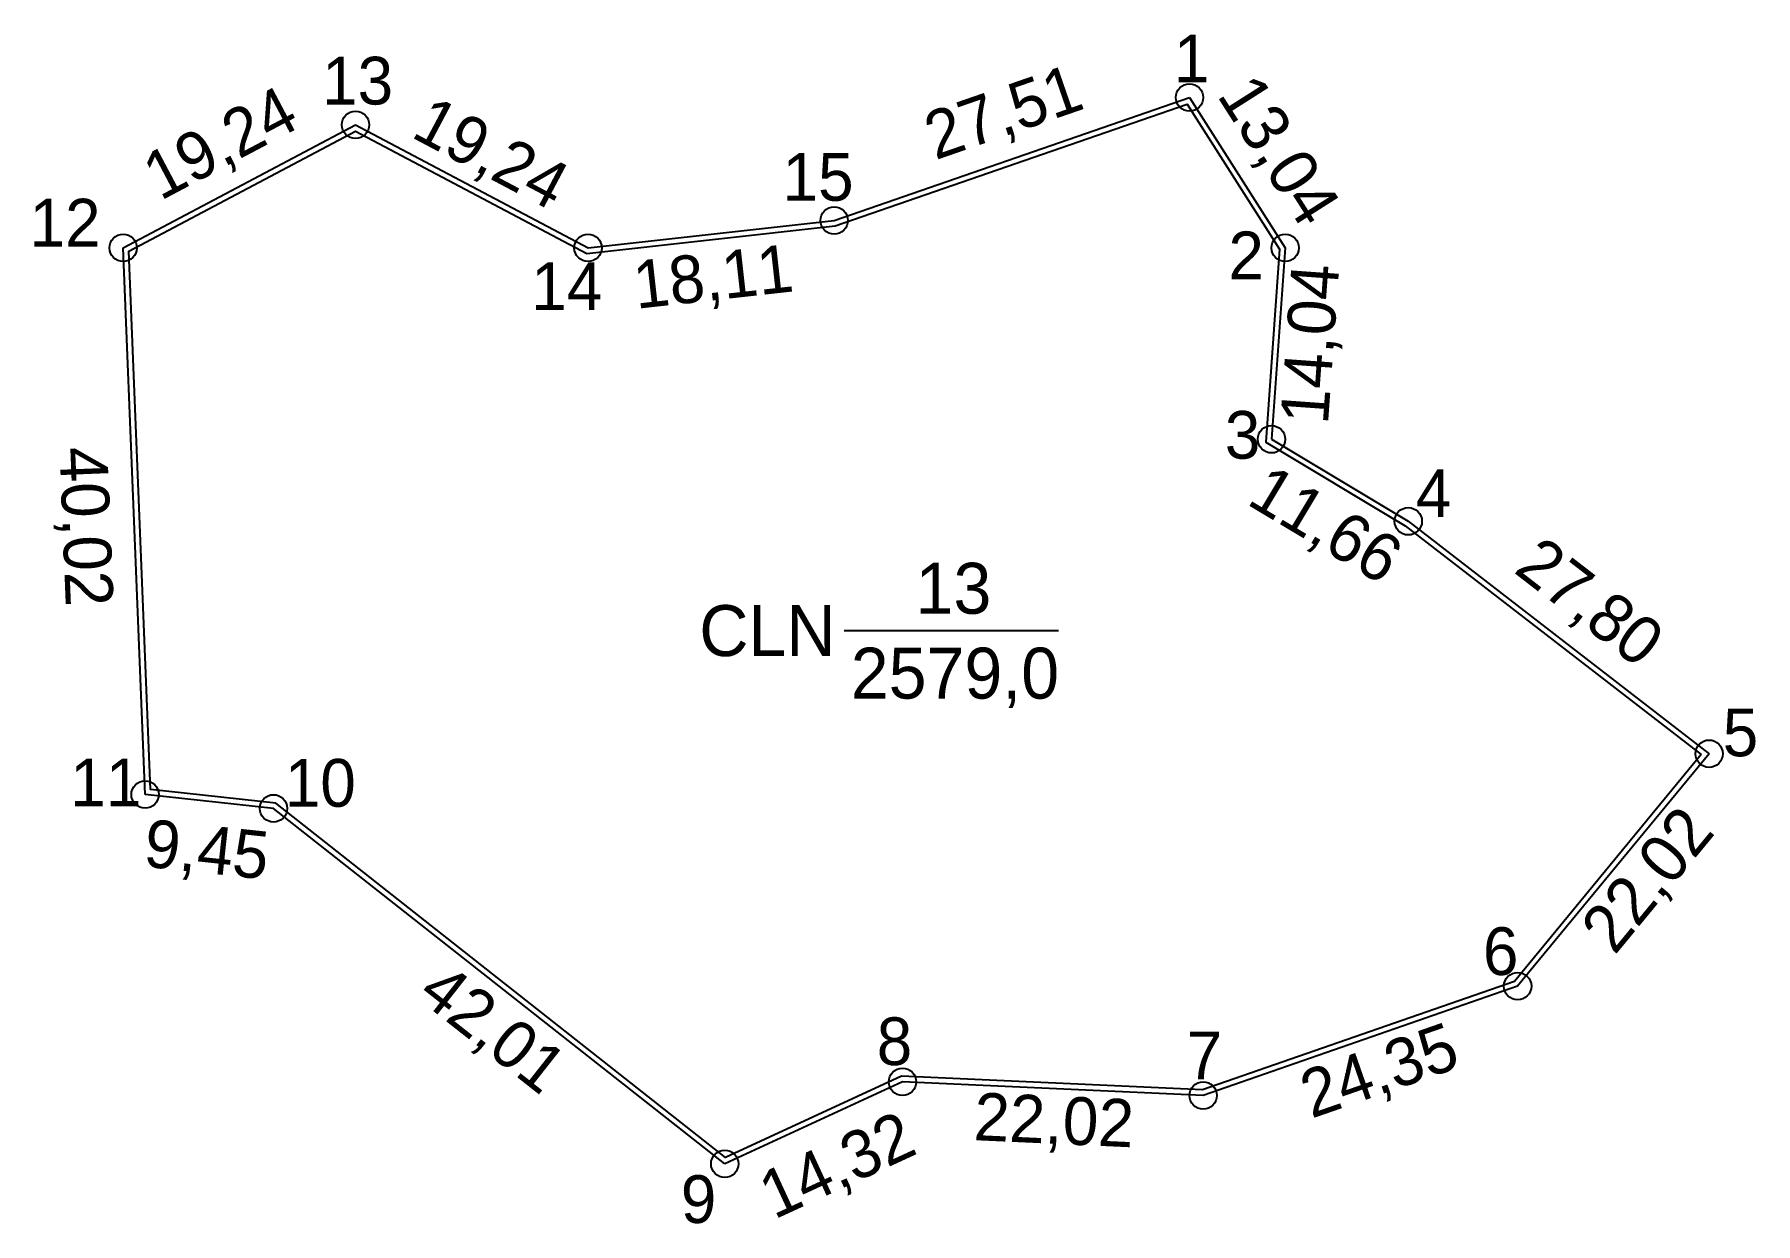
# Model space of a CAD drawing. Extents: x 552962 to 553087, y 1840864 to 1840951.
import ezdxf

# ---------------------------------------------------------------- set-up
doc = ezdxf.new("R2010")
doc.units = 0
for name, color, linetype in [('CanhThua', 7, 'Continuous'), ('ChieuDaiCanhThua', 7, 'Continuous'), ('Level 2', 7, 'Continuous'), ('MocDinhThua', 7, 'Continuous'), ('NhanDiaChinhThua', 7, 'Continuous'), ('SoHieuDinhThua', 7, 'Continuous')]:
    doc.layers.add(name, color=color, linetype=linetype)

msp = doc.modelspace()

# ---------------------------------------------------------------- linework, layer by layer
at = {"layer": 'CanhThua'}
for p, q in [((553020, 1840937), (553046, 1840946)), ((553046, 1840946), (553053, 1840935)), ((552968, 1840935), (552985, 1840944)), ((552985, 1840944), (553002, 1840935)), ((553002, 1840935), (553020, 1840937)), ((552969.6, 1840895.01), (552968, 1840935)), ((553053, 1840935), (553052, 1840921)), ((553052, 1840921), (553062, 1840915)), ((553062, 1840915), (553084, 1840898)), ((553084, 1840898), (553070, 1840881)), ((552979, 1840894), (552969.6, 1840895.01)), ((553012, 1840868), (552979, 1840894)), ((553070, 1840881), (553047, 1840873)), ((553025, 1840874), (553012, 1840868)), ((553047, 1840873), (553025, 1840874))]:
    msp.add_line(p, q, dxfattribs=at)
at = {"layer": 'Level 2'}
msp.add_lwpolyline([(553083.43, 1840897.94), (553069.76, 1840881.34), (553046.94, 1840873.4), (553024.92, 1840874.4), (553012.05, 1840868.47), (552979.16, 1840894.39), (552969.99, 1840895.37), (552968.41, 1840934.76), (552985, 1840943.55), (553001.92, 1840934.59), (553020.09, 1840936.61), (553045.83, 1840945.52), (553052.59, 1840934.9), (553051.58, 1840920.78), (553061.77, 1840914.67)], close=True, dxfattribs=at)
at = {"layer": 'MocDinhThua'}
for centre in [(553046, 1840946), (552985, 1840944), (553020, 1840937), (552968, 1840935), (553002, 1840935), (553053, 1840935), (553052, 1840921), (553062, 1840915), (553084, 1840898), (552969.6, 1840895.01), (552979, 1840894), (553070, 1840881), (553025, 1840874), (553047, 1840873), (553012, 1840868)]:
    msp.add_circle(centre, 1, dxfattribs=at)
at = {"layer": 'NhanDiaChinhThua'}
msp.add_line((553020.74, 1840907), (553036.41, 1840907), dxfattribs=at)

# ---------------------------------------------------------------- texts
at = {"layer": 'ChieuDaiCanhThua'}
for s, rotation, p in [('27,51', 19.0935, (553027.41, 1840941.41)), ('19,24', 27.8973, (552970.72, 1840938.42)), ('13,04', 302.4712, (553047.96, 1840946.17)), ('19,24', 332.1027, (552988.96, 1840943.16)), ('18,11', 6.3402, (553005.53, 1840930.54)), ('14,04', 85.9144, (553056.12, 1840922.03)), ('40,02', 272.2912, (552963.34, 1840920.39)), ('11,66', 329.0362, (553050.08, 1840916.31)), ('27,80', 322.3058, (553069.62, 1840911.32)), ('22,02', 50.5275, (553077.09, 1840883.2)), ('9,45', 353.8673, (552969.41, 1840889.76)), ('42,01', 321.7662, (552989.41, 1840880.17)), ('24,35', 19.179, (553054.91, 1840871.29)), ('22,02', 357.3974, (553030.17, 1840869.73)), ('14,32', 24.7751, (553015.62, 1840863.9))]:
    msp.add_text(s, height=3.494, rotation=rotation, dxfattribs=at).set_placement(p)
at = {"layer": 'NhanDiaChinhThua'}
for s, p in [('13', (553025.96, 1840908.24)), ('CLN', (553010.14, 1840905.14)), ('2579,0', (553021.22, 1840902.03))]:
    msp.add_text(s, height=3.726, dxfattribs=at).set_placement(p)
at = {"layer": 'SoHieuDinhThua'}
for s, height, p in [('1', 3.49, (553044.86, 1840947.12)), ('13', 3.494, (552982.55, 1840945.49)), ('15', 3.494, (553016.23, 1840938.45)), ('12', 3.494, (552961.15, 1840935.1)), ('2', 3.49, (553048.84, 1840932.71)), ('14', 3.494, (552997.85, 1840930.45)), ('3', 3.49, (553048.58, 1840919.58)), ('4', 3.49, (553062.55, 1840915.31)), ('5', 3.49, (553085, 1840897.81)), ('11', 3.494, (552964.13, 1840894.15)), ('10', 3.494, (552979.82, 1840894.12)), ('6', 3.49, (553067.46, 1840881.81)), ('8', 3.49, (553023.12, 1840875.22)), ('7', 3.49, (553045.79, 1840874.18)), ('9', 3.49, (553008.79, 1840863.67))]:
    msp.add_text(s, height=height, dxfattribs=at).set_placement(p)

doc.saveas('drawing.dxf')
